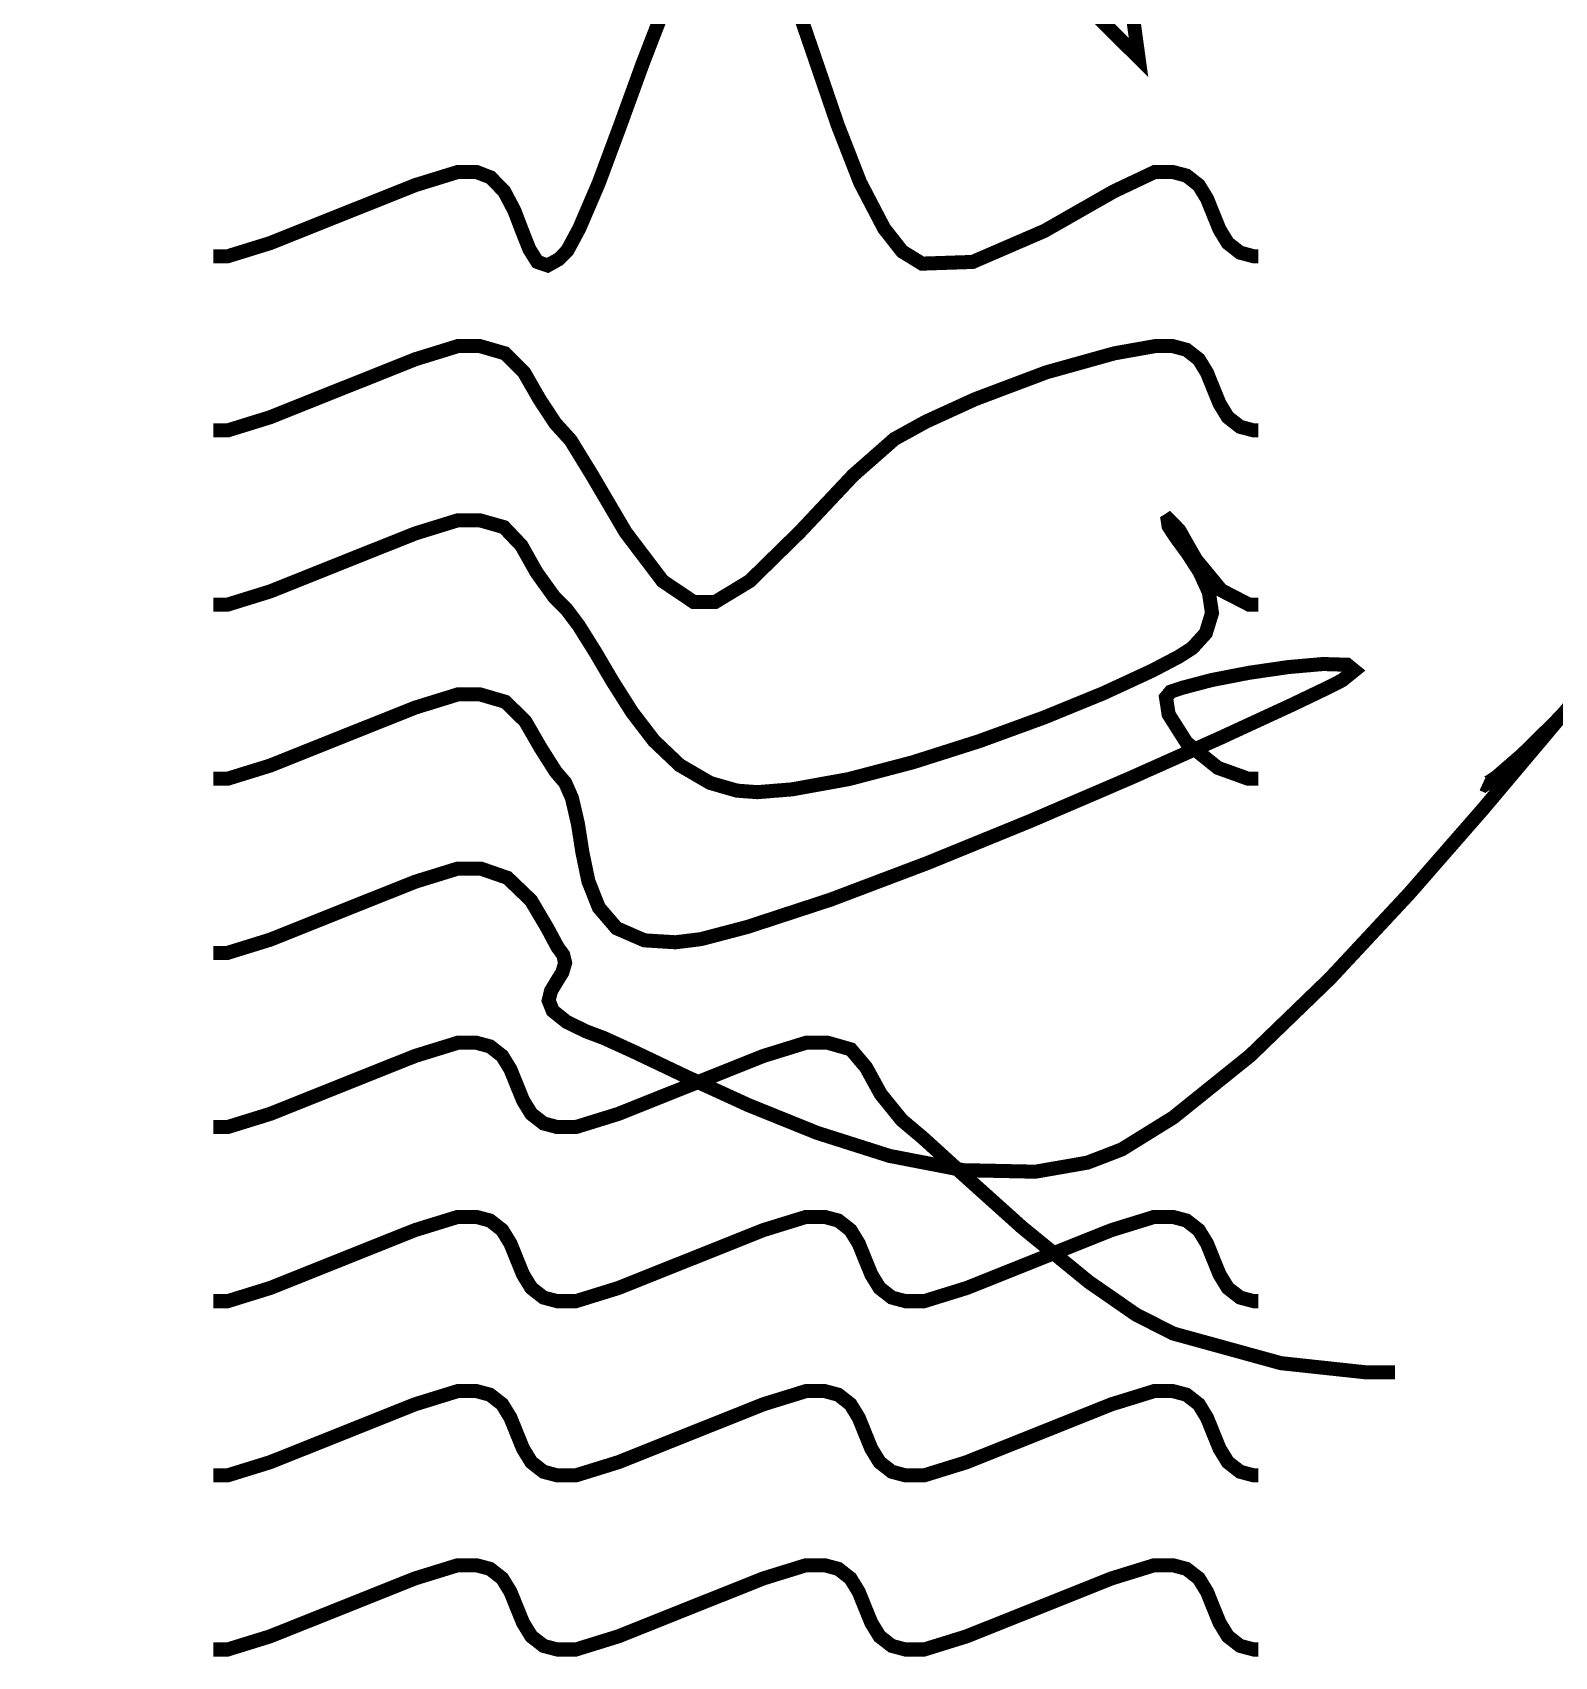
# Model space of a CAD drawing. Extents: x 0.5 to 10.7, y 0.3 to 10.6.
# Drawn here: x 0.577 to 2.083, y 0.494 to 2.1 of the extents above; entities that cross this region are included whole.
import ezdxf

# ---------------------------------------------------------------- set-up
doc = ezdxf.new("R2010")
doc.units = 0
doc.layers.get('0').update_dxf_attribs({"linetype": 'CONTINUOUS'})

msp = doc.modelspace()

# ---------------------------------------------------------------- linework, layer by layer
at = {"color": 0, "const_width": 0.013889}
for points in [[(0.584418, 2.64154), (0.600151, 2.62582), (0.757215, 2.64094), (0.772894, 2.62517), (0.930393, 2.63997), (0.946126, 2.62418), (1.104, 2.63861), (1.11974, 2.62278), (1.67139, 2.07531), (1.62457, 2.41775), (1.45236, 2.63471), (1.46804, 2.61888), (1.62706, 2.63222), (1.64279, 2.61654), (1.80208, 2.62944), (1.81776, 2.61361)], [(0.756511, 1.87875), (0.770508, 1.87875), (0.812554, 1.89176), (0.884224, 1.92042), (0.955946, 1.94906), (0.998047, 1.96208), (1.0121, 1.96208), (1.01671, 1.96208), (1.0306, 1.95671), (1.04405, 1.94287), (1.05398, 1.9241), (1.06174, 1.90386), (1.0689, 1.88574), (1.07682, 1.87315), (1.08702, 1.86968), (1.09809, 1.87588), (1.10097, 1.87875), (1.1065, 1.88444), (1.11833, 1.90636), (1.13775, 1.95171), (1.15875, 2.00814), (1.18093, 2.06917), (1.20372, 2.1281)], [(1.3329, 2.1281), (1.35314, 2.06917), (1.37402, 2.00814), (1.39606, 1.95171), (1.41971, 1.90636), (1.43767, 1.88351), (1.44542, 1.87875), (1.45725, 1.87147), (1.50737, 1.87315), (1.5784, 1.90386), (1.64681, 1.94287), (1.68739, 1.96208), (1.70096, 1.96208), (1.7054, 1.96208), (1.71886, 1.9585), (1.73096, 1.94906), (1.73915, 1.93571), (1.74533, 1.92042), (1.75157, 1.90511), (1.75976, 1.89176), (1.77186, 1.88232), (1.78537, 1.87875), (1.78988, 1.87875)], [(0.756511, 1.70654), (0.770508, 1.70654), (0.812554, 1.71957), (0.884224, 1.74821), (0.955946, 1.77686), (0.998047, 1.78988), (1.0121, 1.78988), (1.02024, 1.78988), (1.04476, 1.78276), (1.06364, 1.764), (1.07894, 1.73731), (1.09462, 1.71349), (1.10097, 1.70654), (1.10981, 1.69672), (1.13097, 1.66222), (1.16406, 1.6059), (1.20074, 1.55751), (1.23134, 1.53694), (1.24154, 1.53694), (1.25282, 1.53694), (1.28678, 1.55751), (1.33621, 1.6059), (1.38926, 1.66222), (1.42996, 1.69803), (1.44542, 1.70654), (1.46094, 1.71511), (1.5095, 1.73731), (1.58029, 1.764), (1.64751, 1.78276), (1.68756, 1.78988), (1.70096, 1.78988), (1.7054, 1.78988), (1.71886, 1.78629), (1.73096, 1.77686), (1.73915, 1.76351), (1.74533, 1.74821), (1.75157, 1.73292), (1.75976, 1.71957), (1.77186, 1.71012), (1.78537, 1.70654), (1.78988, 1.70654)], [(0.756511, 1.53429), (0.770508, 1.53429), (0.812554, 1.54731), (0.884224, 1.57596), (0.955946, 1.6046), (0.998047, 1.61763), (1.0121, 1.61763), (1.02002, 1.61763), (1.04378, 1.61089), (1.06103, 1.59272), (1.07601, 1.56614), (1.0938, 1.54135), (1.10097, 1.53429), (1.10558, 1.52974), (1.11751, 1.51389), (1.13395, 1.48768), (1.15126, 1.45828), (1.17036, 1.42811), (1.19211, 1.39968), (1.21756, 1.37549), (1.24761, 1.35796), (1.2742, 1.35032), (1.2832, 1.34961), (1.29443, 1.3488), (1.32861, 1.35156), (1.38498, 1.36176), (1.44803, 1.37831), (1.51372, 1.39919), (1.57781, 1.42258), (1.63624, 1.44646), (1.68474, 1.46886), (1.71099, 1.48264), (1.71929, 1.4879), (1.72461, 1.49137), (1.73796, 1.50603), (1.74408, 1.52599), (1.74094, 1.5466), (1.73178, 1.56668), (1.71989, 1.58501), (1.70861, 1.60042), (1.70117, 1.61171), (1.70031, 1.61724), (1.70096, 1.61763), (1.70167, 1.61811), (1.71164, 1.60786), (1.72819, 1.57883), (1.75331, 1.54839), (1.78071, 1.53429), (1.78988, 1.53429)], [(0.756511, 1.36209), (0.770508, 1.36209), (0.812554, 1.37511), (0.884224, 1.40375), (0.955946, 1.4324), (0.998047, 1.44542), (1.0121, 1.44542), (1.02034, 1.44542), (1.04519, 1.43815), (1.06478, 1.419), (1.08024, 1.39225), (1.095, 1.36898), (1.10097, 1.36209), (1.10438, 1.35813), (1.11106, 1.34288), (1.11692, 1.31765), (1.12137, 1.28928), (1.12733, 1.26063), (1.13764, 1.2347), (1.15517, 1.21425), (1.18273, 1.20226), (1.21332, 1.20036), (1.22331, 1.20155), (1.23877, 1.2035), (1.28445, 1.21549), (1.36686, 1.24251), (1.46268, 1.27875), (1.56407, 1.32015), (1.66314, 1.36268), (1.75217, 1.4024), (1.82324, 1.43522), (1.85736, 1.45156), (1.8686, 1.45725), (1.87299, 1.45953), (1.88476, 1.46907), (1.87776, 1.47478), (1.85394, 1.47553), (1.8195, 1.4725), (1.78071, 1.46685), (1.74382, 1.45969), (1.71517, 1.45215), (1.70318, 1.44819), (1.70096, 1.44542), (1.69857, 1.44254), (1.70117, 1.42572), (1.71886, 1.39785), (1.74983, 1.37288), (1.77983, 1.36209), (1.78988, 1.36209)], [(0.756511, 1.18989), (0.770508, 1.18989), (0.812554, 1.20291), (0.884224, 1.23155), (0.955946, 1.2602), (0.998047, 1.27322), (1.0121, 1.27322), (1.02089, 1.27322), (1.04731, 1.26405), (1.07053, 1.24175), (1.0867, 1.21441), (1.09679, 1.19558), (1.10097, 1.18989), (1.10238, 1.18793), (1.10427, 1.18001), (1.10156, 1.17063), (1.09587, 1.16146), (1.09033, 1.15223), (1.088, 1.14269), (1.09207, 1.1326), (1.10563, 1.12169), (1.12505, 1.11225), (1.13178, 1.1097), (1.14204, 1.1059), (1.17209, 1.09223), (1.22428, 1.06738), (1.28564, 1.03928), (1.35352, 1.01188), (1.42518, 0.989094), (1.4981, 0.974989), (1.56944, 0.973469), (1.62076, 0.982422), (1.63667, 0.988499), (1.65489, 0.995551), (1.70574, 1.02707), (1.7819, 1.08832), (1.86094, 1.16466), (1.93901, 1.24837), (2.01193, 1.33187), (2.07568, 1.40756), (2.12631, 1.46778)], [(2.11524, 1.45107), (2.08214, 1.41661), (2.05046, 1.38547), (2.02528, 1.36366), (2.01378, 1.35596), (2.01167, 1.35693)], [(0.756511, 1.01763), (0.770508, 1.01763), (0.812554, 1.03065), (0.884224, 1.0593), (0.955946, 1.08794), (0.998047, 1.10097), (1.0121, 1.10097), (1.01655, 1.10097), (1.03, 1.09738), (1.04205, 1.08794), (1.05024, 1.0746), (1.05642, 1.0593), (1.06266, 1.044), (1.07086, 1.03065), (1.08295, 1.02121), (1.09646, 1.01763), (1.10097, 1.01763), (1.11496, 1.01763), (1.15696, 1.03065), (1.22868, 1.0593), (1.3004, 1.08794), (1.3425, 1.10097), (1.35655, 1.10097), (1.36409, 1.10097), (1.38688, 1.09446), (1.40192, 1.07666), (1.41644, 1.05018), (1.43718, 1.02458), (1.44542, 1.01763), (1.45806, 1.007), (1.49485, 0.973525), (1.55615, 0.918457), (1.62218, 0.864529), (1.66894, 0.83214), (1.68571, 0.823622), (1.70568, 0.813476), (1.81228, 0.784125), (1.89681, 0.775011), (1.92503, 0.775011)], [(0.756511, 0.845432), (0.770508, 0.845432), (0.812554, 0.858453), (0.884224, 0.887099), (0.955946, 0.915744), (0.998047, 0.928765), (1.0121, 0.928765), (1.01655, 0.928765), (1.03, 0.925185), (1.04205, 0.915744), (1.05024, 0.902399), (1.05642, 0.887099), (1.06266, 0.871799), (1.07086, 0.858453), (1.08295, 0.849012), (1.09646, 0.845432), (1.10097, 0.845432), (1.11496, 0.845432), (1.15696, 0.858453), (1.22868, 0.887099), (1.3004, 0.915744), (1.3425, 0.928765), (1.35655, 0.928765), (1.361, 0.928765), (1.37446, 0.925185), (1.3865, 0.915744), (1.39469, 0.902399), (1.40087, 0.887099), (1.40713, 0.871799), (1.41531, 0.858453), (1.4274, 0.849012), (1.44092, 0.845432), (1.44542, 0.845432), (1.45942, 0.845432), (1.50142, 0.858453), (1.57308, 0.887099), (1.64481, 0.915744), (1.6869, 0.928765), (1.70096, 0.928765), (1.7054, 0.928765), (1.71886, 0.925185), (1.73096, 0.915744), (1.73915, 0.902399), (1.74533, 0.887099), (1.75157, 0.871799), (1.75976, 0.858453), (1.77186, 0.849012), (1.78537, 0.845432), (1.78988, 0.845432)], [(0.756511, 0.673178), (0.770508, 0.673178), (0.812554, 0.686199), (0.884224, 0.714844), (0.955946, 0.74349), (0.998047, 0.756511), (1.0121, 0.756511), (1.01655, 0.756511), (1.03, 0.752929), (1.04205, 0.74349), (1.05024, 0.730143), (1.05642, 0.714844), (1.06266, 0.699544), (1.07086, 0.686199), (1.08295, 0.676758), (1.09646, 0.673178), (1.10097, 0.673178), (1.11496, 0.673178), (1.15696, 0.686199), (1.22868, 0.714844), (1.3004, 0.74349), (1.3425, 0.756511), (1.35655, 0.756511), (1.361, 0.756511), (1.37446, 0.752929), (1.3865, 0.74349), (1.39469, 0.730143), (1.40087, 0.714844), (1.40713, 0.699544), (1.41531, 0.686199), (1.4274, 0.676758), (1.44092, 0.673178), (1.44542, 0.673178), (1.45942, 0.673178), (1.50142, 0.686199), (1.57308, 0.714844), (1.64481, 0.74349), (1.6869, 0.756511), (1.70096, 0.756511), (1.7054, 0.756511), (1.71886, 0.752929), (1.73096, 0.74349), (1.73915, 0.730143), (1.74533, 0.714844), (1.75157, 0.699544), (1.75976, 0.686199), (1.77186, 0.676758), (1.78537, 0.673178), (1.78988, 0.673178)], [(0.756511, 0.500976), (0.770508, 0.500976), (0.812554, 0.513997), (0.884224, 0.542643), (0.955946, 0.571289), (0.998047, 0.58431), (1.0121, 0.58431), (1.01655, 0.58431), (1.03, 0.580729), (1.04205, 0.571289), (1.05024, 0.557943), (1.05642, 0.542643), (1.06266, 0.527344), (1.07086, 0.513997), (1.08295, 0.504557), (1.09646, 0.500976), (1.10097, 0.500976), (1.11496, 0.500976), (1.15696, 0.513997), (1.22868, 0.542643), (1.3004, 0.571289), (1.3425, 0.58431), (1.35655, 0.58431), (1.361, 0.58431), (1.37446, 0.580729), (1.3865, 0.571289), (1.39469, 0.557943), (1.40087, 0.542643), (1.40713, 0.527344), (1.41531, 0.513997), (1.4274, 0.504557), (1.44092, 0.500976), (1.44542, 0.500976), (1.45942, 0.500976), (1.50142, 0.513997), (1.57308, 0.542643), (1.64481, 0.571289), (1.6869, 0.58431), (1.70096, 0.58431), (1.7054, 0.58431), (1.71886, 0.580729), (1.73096, 0.571289), (1.73915, 0.557943), (1.74533, 0.542643), (1.75157, 0.527344), (1.75976, 0.513997), (1.77186, 0.504557), (1.78537, 0.500976), (1.78988, 0.500976)]]:
    msp.add_lwpolyline(points, dxfattribs=at)

doc.saveas('drawing.dxf')
